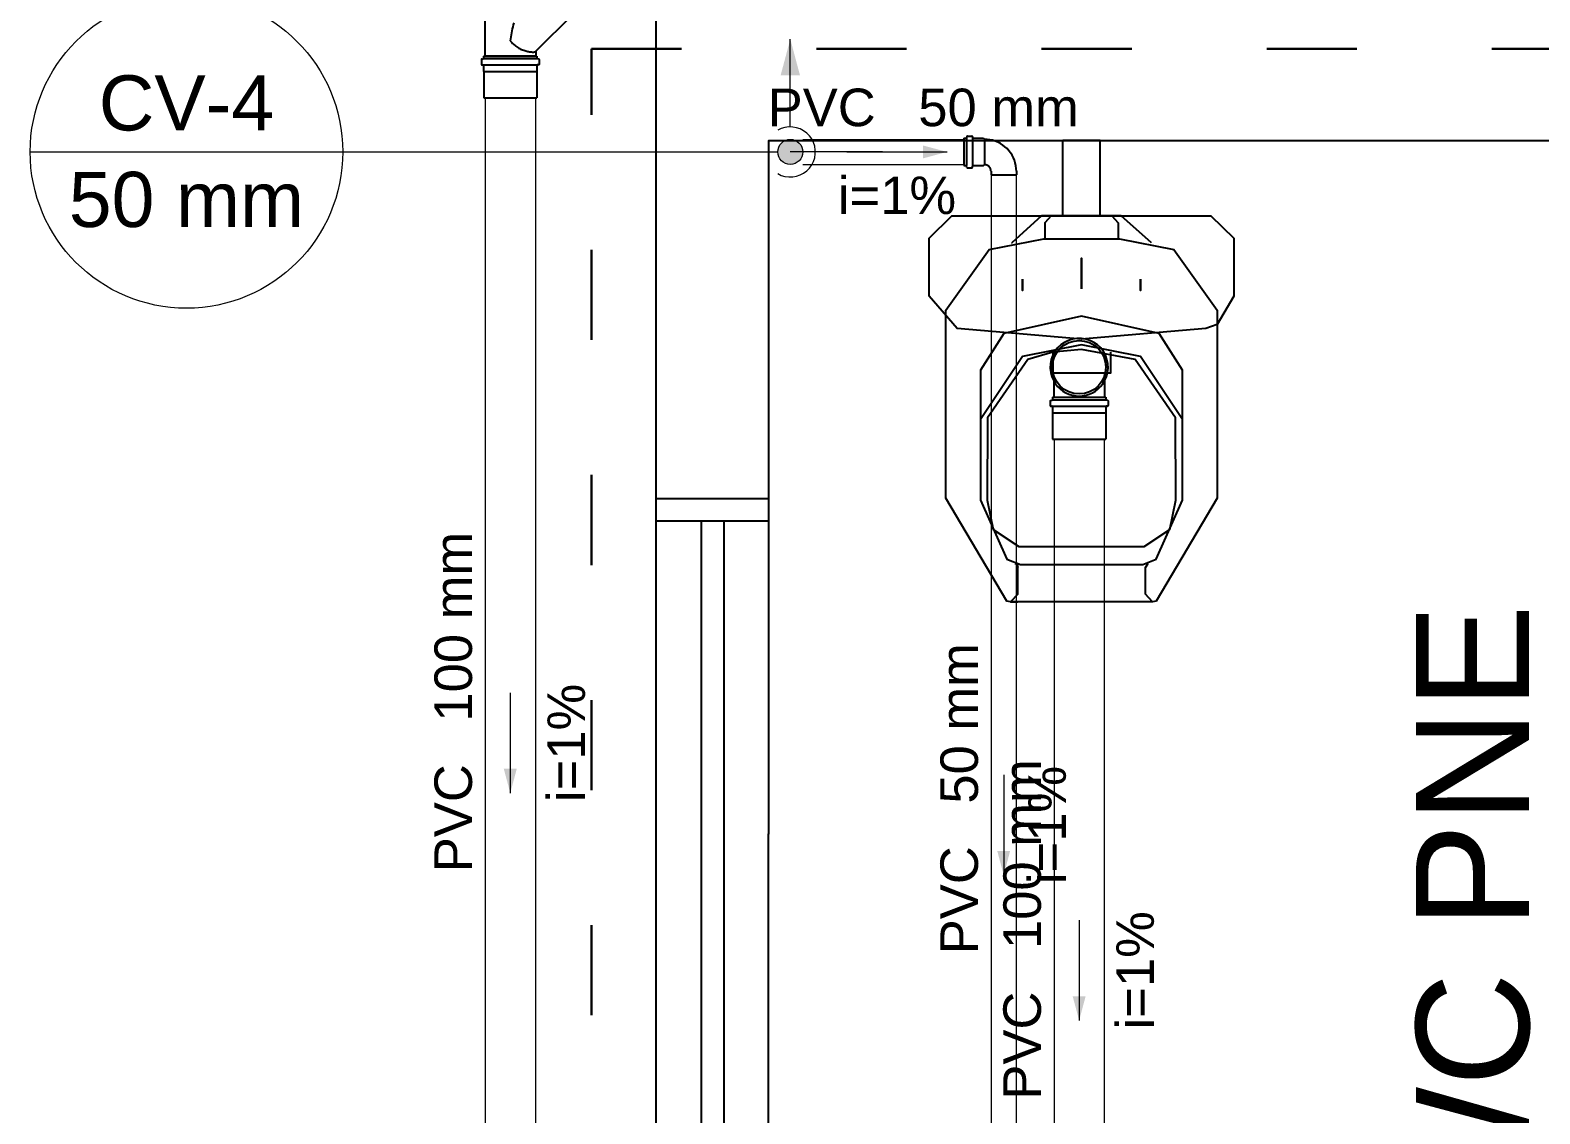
# Model space of a CAD drawing. Header units: millimetres. Extents: x -823 to -490, y -63 to 119.
# Drawn here: x -601.544 to -597.52, y 56.202 to 59.09 of the extents above; entities that cross this region are included whole.
import ezdxf

# ---------------------------------------------------------------- set-up
doc = ezdxf.new("R2010")
doc.units = ezdxf.units.MM
doc.header["$LTSCALE"] = 0.2
doc.header["$MEASUREMENT"] = 0
doc.linetypes.add('ACAD_ISO03W100', pattern=[3, 1.2, -1.8])
for name, color, linetype, lineweight in [('CV-Colunas', 1, 'Continuous', 5), ('CV-Condutos', 1, 'Continuous', 5), ('CV-Indicação coluna', 5, 'Continuous', 5), ('CV-Sentido conduto', 9, 'Continuous', 5), ('CV-Textos conduto', 7, 'Continuous', 5), ('DI-Detalhes', 1, 'Continuous', 30), ('Nível 1', 7, 'Continuous', 5), ('TQ-Condutos', 5, 'Continuous', 5), ('TQ-Sentido conduto', 9, 'Continuous', 5), ('TQ-Textos conduto', 7, 'Continuous', 5)]:
    doc.layers.add(name, color=color, linetype=linetype, lineweight=lineweight)
doc.layers.add('Simbolos', color=5, linetype='Continuous')
doc.layers.add('Simbolos_int', color=2, linetype='Continuous')
doc.styles.add('Arial', font='arial.ttf')

msp = doc.modelspace()

# ---------------------------------------------------------------- hatches: boundary and pattern name
at = {"layer": 'CV-Colunas', "linetype": 'Continuous'}
msp.add_hatch(color=256, dxfattribs=at).paths.add_polyline_path([(-599.4846, 58.7655), (-599.4847, 58.7684), (-599.4851, 58.7713), (-599.4857, 58.7741), (-599.4866, 58.7769), (-599.4877, 58.7796), (-599.4891, 58.7822), (-599.4907, 58.7846), (-599.4924, 58.7869), (-599.4944, 58.7891), (-599.4965, 58.791), (-599.4989, 58.7928), (-599.5013, 58.7944), (-599.5039, 58.7957), (-599.5066, 58.7968), (-599.5094, 58.7977), (-599.5122, 58.7983), (-599.5151, 58.7987), (-599.518, 58.7989), (-599.5209, 58.7987), (-599.5238, 58.7983), (-599.5267, 58.7977), (-599.5294, 58.7968), (-599.5321, 58.7957), (-599.5347, 58.7944), (-599.5372, 58.7928), (-599.5395, 58.791), (-599.5416, 58.7891), (-599.5436, 58.7869), (-599.5454, 58.7846), (-599.5469, 58.7822), (-599.5483, 58.7796), (-599.5494, 58.7769), (-599.5503, 58.7741), (-599.5509, 58.7713), (-599.5513, 58.7684), (-599.5514, 58.7655), (-599.5513, 58.7625), (-599.5509, 58.7597), (-599.5503, 58.7568), (-599.5494, 58.754), (-599.5483, 58.7513), (-599.5469, 58.7487), (-599.5454, 58.7463), (-599.5436, 58.744), (-599.5416, 58.7418), (-599.5395, 58.7399), (-599.5372, 58.7381), (-599.5347, 58.7365), (-599.5321, 58.7352), (-599.5294, 58.7341), (-599.5267, 58.7332), (-599.5238, 58.7326), (-599.5209, 58.7322), (-599.518, 58.732), (-599.5151, 58.7322), (-599.5122, 58.7326), (-599.5094, 58.7332), (-599.5066, 58.7341), (-599.5039, 58.7352), (-599.5013, 58.7365), (-599.4989, 58.7381), (-599.4965, 58.7399), (-599.4944, 58.7418), (-599.4924, 58.744), (-599.4907, 58.7463), (-599.4891, 58.7487), (-599.4877, 58.7513), (-599.4866, 58.754), (-599.4857, 58.7568), (-599.4851, 58.7597), (-599.4847, 58.7625)])
at = {"layer": 'CV-Condutos', "linetype": 'Continuous'}
msp.add_hatch(color=256, dxfattribs=at).paths.add_polyline_path([(-599.518, 59.0661), (-599.5439, 58.9693), (-599.4921, 58.9693)])
at = {"layer": 'CV-Sentido conduto', "linetype": 'Continuous'}
for points in [[(-599.1, 58.7655), (-599.1645, 58.7827), (-599.1645, 58.7482)], [(-598.9491, 56.8381), (-598.9319, 56.9026), (-598.9664, 56.9026)]]:
    msp.add_hatch(color=256, dxfattribs=at).paths.add_polyline_path(points)
at = {"layer": 'TQ-Sentido conduto', "linetype": 'Continuous'}
for points in [[(-600.2645, 57.0568), (-600.2472, 57.1213), (-600.2818, 57.1213)], [(-598.748, 56.4507), (-598.7307, 56.5152), (-598.7653, 56.5152)]]:
    msp.add_hatch(color=256, dxfattribs=at).paths.add_polyline_path(points)

# ---------------------------------------------------------------- linework, layer by layer
for p, q in [((-598.7913, 58.5948), (-598.7913, 58.7955)), ((-598.6919, 58.7955), (-598.7913, 58.7955)), ((-598.6919, 58.5948), (-598.6919, 58.7955)), ((-598.9117, 57.5865), (-598.9117, 57.6577)), ((-598.5525, 57.5664), (-598.9307, 57.5664)), ((-598.9307, 57.5664), (-598.9117, 57.5664))]:
    msp.add_line(p, q)
at = {"linetype": 'Continuous'}
for p, q in [((-599.8769, 57.8413), (-599.8769, 57.7811)), ((-599.5759, 57.8413), (-599.8769, 57.8413)), ((-599.5759, 57.8413), (-599.5759, 57.7811)), ((-599.5759, 57.7811), (-599.8769, 57.7811)), ((-599.7555, 57.7811), (-599.7555, 55.8938)), ((-599.6953, 57.7811), (-599.6953, 55.8938))]:
    msp.add_line(p, q, dxfattribs=at)
for points in [[(-599.8769, 73.7554), (-599.8769, 56.9483), (-599.8769, 56.8681), (-599.8769, 56.8681), (-599.8769, 54.8794), (-598.2906, 54.8794), (-598.2906, 55.1804), (-598.8685, 55.1804), (-599.5749, 55.1804), (-599.5759, 56.8681), (-599.5759, 56.9483), (-599.5749, 56.9483), (-599.5749, 58.7955), (-596.5628, 58.7955)], [(-599.1475, 58.5356), (-599.0873, 58.5948), (-599.0873, 58.5948), (-598.3969, 58.5948), (-598.3357, 58.5356), (-598.3357, 58.5356), (-598.3357, 58.3811), (-598.3799, 58.3059), (-598.3799, 58.3059), (-598.41, 58.2948), (-598.41, 58.2948), (-598.7421, 58.2667), (-598.7421, 58.2667), (-599.0732, 58.2948), (-599.0732, 58.2948), (-599.1475, 58.3811), (-599.1475, 58.3811), (-599.1475, 58.5356)], [(-598.5555, 58.5236), (-598.6357, 58.5948), (-598.6357, 58.5948), (-598.8485, 58.5948), (-598.9277, 58.5236), (-598.9277, 58.5236)], [(-598.8224, 58.5948), (-598.8394, 58.5768), (-598.8394, 58.5768), (-598.8394, 58.5326)], [(-598.6608, 58.5948), (-598.6438, 58.5768), (-598.6438, 58.5768), (-598.6438, 58.5326)], [(-598.9117, 57.5865), (-598.9307, 57.5664), (-598.9307, 57.5664), (-598.9408, 57.5684), (-598.9408, 57.5684), (-599.1033, 57.8423), (-599.1033, 57.8423), (-599.1033, 58.344), (-598.9879, 58.5055), (-598.9879, 58.5055), (-598.8424, 58.5336), (-598.8424, 58.5336), (-598.6408, 58.5336), (-598.6408, 58.5336), (-598.4953, 58.5055), (-598.4953, 58.5055), (-598.3799, 58.344), (-598.3799, 58.344), (-598.3799, 57.8423), (-598.5424, 57.5684), (-598.5424, 57.5684), (-598.5525, 57.5664), (-598.5525, 57.5664), (-598.5715, 57.5865), (-598.5715, 57.5865), (-598.5715, 57.6577), (-598.5645, 57.6677), (-598.5645, 57.6677)], [(-598.7421, 58.4002), (-598.7421, 58.4825), (-598.7421, 58.4825), (-598.7421, 58.4002)], [(-598.7421, 58.4102), (-598.7421, 58.4724), (-598.7421, 58.4724), (-598.7421, 58.4102)], [(-598.8986, 58.4263), (-598.8986, 58.3962), (-598.8986, 58.3962), (-598.8986, 58.4263)], [(-598.5846, 58.4263), (-598.5846, 58.3962), (-598.5846, 58.3962), (-598.5846, 58.4263)], [(-598.9488, 58.2818), (-599.011, 58.1835), (-599.011, 58.1835), (-599.011, 57.8373), (-599.011, 57.8373), (-598.9408, 57.6798), (-598.9408, 57.6798), (-598.9046, 57.6657), (-598.9046, 57.6657), (-598.5786, 57.6657), (-598.5424, 57.6798), (-598.5424, 57.6798), (-598.4722, 57.8373), (-598.4722, 57.8373), (-598.4722, 58.1835), (-598.4722, 58.1835), (-598.5344, 58.2818), (-598.5344, 58.2818), (-598.7421, 58.3279), (-598.7421, 58.3279), (-598.9488, 58.2818), (-598.9488, 58.2818)], [(-598.4742, 58.055), (-598.5846, 58.2206), (-598.5846, 58.2206), (-598.7421, 58.2517), (-598.7421, 58.2517), (-598.8986, 58.2206), (-598.8986, 58.2206), (-599.009, 58.055), (-599.009, 58.055)], [(-598.8184, 58.2316), (-598.8846, 58.2126), (-598.8846, 58.2126), (-598.9919, 58.057), (-598.9919, 58.057), (-598.9929, 57.8373), (-598.9929, 57.8373), (-598.9769, 57.759), (-598.9769, 57.759), (-598.9087, 57.7139), (-598.9087, 57.7139), (-598.5745, 57.7139), (-598.5063, 57.759), (-598.5063, 57.759), (-598.4903, 57.8373), (-598.4903, 57.8373), (-598.4913, 58.057), (-598.4913, 58.057), (-598.5986, 58.2126), (-598.5986, 58.2126), (-598.7421, 58.2386), (-598.7421, 58.2386), (-598.8184, 58.2316), (-598.8184, 58.2316)], [(-598.8184, 58.2316), (-598.8184, 58.1734)], [(-598.6648, 58.2316), (-598.6648, 58.1754), (-598.8184, 58.1754), (-598.8184, 58.1754)]]:
    msp.add_lwpolyline(points)
msp.add_arc((-598.9217, 57.6577), 0.0107, 0, 74.6448)
at = {"layer": 'CV-Colunas'}
msp.add_circle((-599.518, 58.7655), 0.0334, dxfattribs=at)
at = {"layer": 'CV-Condutos'}
for p, q in [((-599.4846, 58.7989), (-599.0552, 58.7989)), ((-599.4846, 58.732), (-599.0552, 58.732)), ((-598.9826, 58.7045), (-598.9826, 55.3158)), ((-598.9157, 58.7045), (-598.9157, 55.3159))]:
    msp.add_line(p, q, dxfattribs=at)
for points in [[(-599.518, 58.8323), (-599.518, 59.0661)], [(-599.5514, 58.7076), (-599.5421, 58.7031), (-599.5322, 58.7002), (-599.5219, 58.6988), (-599.5115, 58.699), (-599.5013, 58.7008), (-599.4916, 58.7041), (-599.4824, 58.7089), (-599.4741, 58.7151), (-599.4668, 58.7225), (-599.4608, 58.7309), (-599.4562, 58.7402), (-599.453, 58.75), (-599.4514, 58.7603), (-599.4514, 58.7706), (-599.453, 58.7809), (-599.4562, 58.7907), (-599.4608, 58.8), (-599.4668, 58.8084), (-599.4741, 58.8158), (-599.4824, 58.822), (-599.4916, 58.8268), (-599.5013, 58.8301), (-599.5115, 58.8319), (-599.5219, 58.8321), (-599.5322, 58.8307), (-599.5421, 58.8278), (-599.5514, 58.8233)]]:
    msp.add_lwpolyline(points, dxfattribs=at)
at = {"layer": 'CV-Indicação coluna'}
for p, q in [((-601.5443, 58.7655), (-600.7111, 58.7655)), ((-600.7111, 58.7655), (-599.5514, 58.7655))]:
    msp.add_line(p, q, dxfattribs=at)
msp.add_circle((-601.1277, 58.7655), 0.4166, dxfattribs=at)
at = {"layer": 'CV-Sentido conduto'}
for points in [[(-599.3672, 58.7655), (-599.1, 58.7655)], [(-598.9491, 57.1053), (-598.9491, 56.8381)]]:
    msp.add_lwpolyline(points, dxfattribs=at)
at = {"layer": 'DI-Detalhes', "color": 6, "linetype": 'ACAD_ISO03W100'}
msp.add_lwpolyline([(-600.048, 59.0399), (-592.8002, 59.0399), (-592.8002, 52.8645), (-600.048, 52.8645), (-600.048, 59.0399)], dxfattribs=at)
at = {"layer": 'Nível 1'}
msp.add_line((-599.2726, 58.7655), (-599.518, 58.7655), dxfattribs=at)
at = {"layer": 'Simbolos'}
for p, q in [((-600.3324, 59.2181), (-600.3324, 59.0211)), ((-600.0976, 59.1322), (-600.196, 59.0337)), ((-600.3415, 59.0116), (-600.3415, 58.9989)), ((-600.3405, 59.0129), (-600.3366, 59.0139)), ((-600.3403, 58.9976), (-600.3369, 58.9973)), ((-600.3357, 59.0211), (-600.3357, 59.0152)), ((-600.3357, 59.0211), (-600.1934, 59.0211)), ((-600.3357, 58.996), (-600.3357, 58.9798)), ((-600.1966, 59.0211), (-600.3324, 59.0211)), ((-600.1966, 59.0323), (-600.1966, 59.0211)), ((-600.1934, 59.0211), (-600.1934, 59.0152)), ((-600.1934, 58.996), (-600.1934, 58.9798)), ((-600.1885, 59.0129), (-600.1924, 59.0139)), ((-600.1887, 58.9976), (-600.1921, 58.9973)), ((-600.1875, 59.0116), (-600.1875, 58.9989)), ((-600.3357, 58.9798), (-600.3353, 58.9795)), ((-600.3353, 58.9795), (-600.3353, 58.9096)), ((-600.1934, 58.9798), (-600.1937, 58.9795)), ((-600.1937, 58.9795), (-600.1937, 58.9096)), ((-599.0552, 58.802), (-599.0552, 58.7289)), ((-599.0552, 58.802), (-599.0494, 58.802)), ((-599.0471, 58.807), (-599.0481, 58.803)), ((-599.0458, 58.8079), (-599.0341, 58.8079)), ((-599.0327, 58.8067), (-599.0324, 58.8032)), ((-599.0311, 58.802), (-599.0031, 58.802)), ((-599.0031, 58.802), (-599.0005, 58.7993)), ((-599.0552, 58.7289), (-599.0494, 58.7289)), ((-599.0471, 58.724), (-599.0481, 58.7279)), ((-599.0458, 58.723), (-599.0341, 58.723)), ((-599.0327, 58.7242), (-599.0324, 58.7277)), ((-599.0311, 58.7289), (-599.0031, 58.7289)), ((-599.0031, 58.7289), (-599.0005, 58.7316)), ((-598.983, 58.7139), (-598.983, 58.7045)), ((-598.9153, 58.7139), (-598.9153, 58.7045)), ((-598.8159, 58.1553), (-598.8159, 58.1116)), ((-598.6801, 58.1553), (-598.6801, 58.1116)), ((-598.8191, 58.1116), (-598.8191, 58.1056)), ((-598.8191, 58.1116), (-598.6768, 58.1116)), ((-598.6768, 58.1116), (-598.6768, 58.1056)), ((-598.825, 58.102), (-598.825, 58.0894)), ((-598.824, 58.1033), (-598.8201, 58.1043)), ((-598.8238, 58.088), (-598.8203, 58.0877)), ((-598.8191, 58.0864), (-598.8191, 58.0703)), ((-598.6768, 58.0864), (-598.6768, 58.0703)), ((-598.6719, 58.1033), (-598.6758, 58.1043)), ((-598.6722, 58.088), (-598.6756, 58.0877)), ((-598.671, 58.102), (-598.671, 58.0894)), ((-598.8191, 58.0703), (-598.8188, 58.0699)), ((-598.8188, 58.0699), (-598.8188, 58)), ((-598.6768, 58.0703), (-598.6772, 58.0699)), ((-598.6772, 58.0699), (-598.6772, 58))]:
    msp.add_line(p, q, dxfattribs=at)
for points in [[(-600.3405, 59.0128), (-600.3407, 59.0128), (-600.3409, 59.0127), (-600.3411, 59.0126), (-600.3412, 59.0124), (-600.3413, 59.0123), (-600.3414, 59.0121), (-600.3415, 59.0119), (-600.3415, 59.0118), (-600.3415, 59.0116)], [(-600.3415, 58.9989), (-600.3415, 58.9987), (-600.3415, 58.9985), (-600.3414, 58.9983), (-600.3413, 58.9981), (-600.3411, 58.998), (-600.3409, 58.9978), (-600.3407, 58.9977), (-600.3405, 58.9976), (-600.3403, 58.9976)], [(-600.3357, 58.996), (-600.3357, 58.9962), (-600.3357, 58.9964), (-600.3358, 58.9966), (-600.3359, 58.9968), (-600.3361, 58.9969), (-600.3363, 58.9971), (-600.3365, 58.9972), (-600.3367, 58.9973), (-600.3369, 58.9973)], [(-600.3366, 59.0139), (-600.3365, 59.014), (-600.3363, 59.0141), (-600.3361, 59.0142), (-600.336, 59.0143), (-600.3359, 59.0145), (-600.3358, 59.0146), (-600.3357, 59.0148), (-600.3357, 59.015), (-600.3357, 59.0152)], [(-600.1978, 59.032), (-600.1977, 59.0321), (-600.1975, 59.0321), (-600.1974, 59.0321), (-600.1973, 59.0321), (-600.1971, 59.0322), (-600.197, 59.0322), (-600.1969, 59.0322), (-600.1968, 59.0322), (-600.1966, 59.0323)], [(-600.196, 59.0337), (-600.1962, 59.0336), (-600.1963, 59.0334), (-600.1964, 59.0333), (-600.1964, 59.0331), (-600.1965, 59.033), (-600.1966, 59.0328), (-600.1966, 59.0326), (-600.1966, 59.0324), (-600.1966, 59.0323)], [(-600.1934, 59.0152), (-600.1933, 59.015), (-600.1933, 59.0148), (-600.1932, 59.0146), (-600.1931, 59.0145), (-600.193, 59.0143), (-600.1929, 59.0142), (-600.1927, 59.0141), (-600.1925, 59.014), (-600.1924, 59.0139)], [(-600.1921, 58.9973), (-600.1924, 58.9973), (-600.1926, 58.9972), (-600.1928, 58.9971), (-600.1929, 58.9969), (-600.1931, 58.9968), (-600.1932, 58.9966), (-600.1933, 58.9964), (-600.1933, 58.9962), (-600.1934, 58.996)], [(-600.1887, 58.9976), (-600.1885, 58.9976), (-600.1883, 58.9977), (-600.1881, 58.9978), (-600.1879, 58.998), (-600.1878, 58.9981), (-600.1876, 58.9983), (-600.1875, 58.9985), (-600.1875, 58.9987), (-600.1875, 58.9989)], [(-600.1875, 59.0116), (-600.1875, 59.0118), (-600.1875, 59.0119), (-600.1876, 59.0121), (-600.1877, 59.0123), (-600.1878, 59.0124), (-600.188, 59.0126), (-600.1881, 59.0127), (-600.1883, 59.0128), (-600.1885, 59.0128)], [(-599.0494, 58.802), (-599.0492, 58.802), (-599.049, 58.8021), (-599.0489, 58.8021), (-599.0487, 58.8022), (-599.0485, 58.8023), (-599.0484, 58.8025), (-599.0483, 58.8026), (-599.0482, 58.8028), (-599.0481, 58.803)], [(-599.0458, 58.8079), (-599.046, 58.8079), (-599.0462, 58.8079), (-599.0463, 58.8078), (-599.0465, 58.8077), (-599.0467, 58.8076), (-599.0468, 58.8075), (-599.0469, 58.8073), (-599.047, 58.8071), (-599.0471, 58.807)], [(-599.0327, 58.8067), (-599.0328, 58.8069), (-599.0329, 58.8071), (-599.033, 58.8073), (-599.0331, 58.8075), (-599.0333, 58.8077), (-599.0334, 58.8078), (-599.0336, 58.8079), (-599.0339, 58.8079), (-599.0341, 58.8079)], [(-599.0324, 58.8032), (-599.0324, 58.803), (-599.0323, 58.8028), (-599.0322, 58.8026), (-599.0321, 58.8024), (-599.0319, 58.8023), (-599.0317, 58.8022), (-599.0315, 58.8021), (-599.0313, 58.802), (-599.0311, 58.802)], [(-598.9153, 58.7139), (-598.9156, 58.7213), (-598.9166, 58.7287), (-598.9182, 58.736), (-598.9204, 58.7431), (-598.9233, 58.75), (-598.9267, 58.7566), (-598.9307, 58.7629), (-598.9353, 58.7688), (-598.9403, 58.7743), (-598.9458, 58.7793), (-598.9517, 58.7839), (-598.958, 58.7879), (-598.9646, 58.7913), (-598.9715, 58.7942), (-598.9786, 58.7964), (-598.9859, 58.798), (-598.9933, 58.799), (-599.0007, 58.7993)], [(-599.0481, 58.7279), (-599.0482, 58.7281), (-599.0483, 58.7283), (-599.0484, 58.7284), (-599.0485, 58.7286), (-599.0487, 58.7287), (-599.0489, 58.7288), (-599.049, 58.7289), (-599.0492, 58.7289), (-599.0494, 58.7289)], [(-599.0471, 58.724), (-599.047, 58.7238), (-599.0469, 58.7236), (-599.0468, 58.7234), (-599.0467, 58.7233), (-599.0465, 58.7232), (-599.0463, 58.7231), (-599.0462, 58.723), (-599.046, 58.723), (-599.0458, 58.723)], [(-599.0341, 58.723), (-599.0339, 58.723), (-599.0336, 58.723), (-599.0334, 58.7231), (-599.0333, 58.7232), (-599.0331, 58.7234), (-599.033, 58.7236), (-599.0329, 58.7238), (-599.0328, 58.724), (-599.0327, 58.7242)], [(-599.0311, 58.7289), (-599.0313, 58.7289), (-599.0315, 58.7288), (-599.0317, 58.7287), (-599.0319, 58.7286), (-599.0321, 58.7285), (-599.0322, 58.7283), (-599.0323, 58.7281), (-599.0324, 58.7279), (-599.0324, 58.7277)], [(-598.983, 58.7139), (-598.9831, 58.7154), (-598.9833, 58.7169), (-598.9836, 58.7185), (-598.9841, 58.7199), (-598.9847, 58.7214), (-598.9854, 58.7227), (-598.9862, 58.724), (-598.9872, 58.7253), (-598.9882, 58.7264), (-598.9893, 58.7274), (-598.9906, 58.7284), (-598.9919, 58.7292), (-598.9932, 58.7299), (-598.9947, 58.7305), (-598.9961, 58.731), (-598.9976, 58.7313), (-598.9992, 58.7315), (-599.0007, 58.7316)], [(-598.6801, 58.1553), (-598.6754, 58.1661), (-598.6723, 58.1774), (-598.671, 58.1891), (-598.6715, 58.2009), (-598.6738, 58.2124), (-598.6778, 58.2235), (-598.6834, 58.2338), (-598.6906, 58.2431), (-598.6991, 58.2512), (-598.7087, 58.258), (-598.7193, 58.2632), (-598.7305, 58.2667), (-598.7421, 58.2685), (-598.7539, 58.2685), (-598.7655, 58.2667), (-598.7767, 58.2632), (-598.7873, 58.258), (-598.7969, 58.2512), (-598.8054, 58.2431), (-598.8125, 58.2338), (-598.8182, 58.2235), (-598.8222, 58.2124), (-598.8245, 58.2009), (-598.825, 58.1891), (-598.8237, 58.1774), (-598.8206, 58.1661), (-598.8159, 58.1553)], [(-598.8159, 58.1553), (-598.811, 58.1475), (-598.8053, 58.1402), (-598.7987, 58.1338), (-598.7914, 58.1281), (-598.7835, 58.1234), (-598.7751, 58.1196), (-598.7663, 58.1169), (-598.7572, 58.1152), (-598.748, 58.1147), (-598.7388, 58.1152), (-598.7297, 58.1169), (-598.7209, 58.1196), (-598.7125, 58.1234), (-598.7045, 58.1281), (-598.6973, 58.1338), (-598.6907, 58.1402), (-598.6849, 58.1475), (-598.6801, 58.1553)], [(-598.824, 58.1033), (-598.8242, 58.1032), (-598.8244, 58.1031), (-598.8245, 58.103), (-598.8247, 58.1029), (-598.8248, 58.1027), (-598.8249, 58.1025), (-598.825, 58.1024), (-598.825, 58.1022), (-598.825, 58.102)], [(-598.825, 58.0894), (-598.825, 58.0891), (-598.8249, 58.0889), (-598.8249, 58.0887), (-598.8247, 58.0885), (-598.8246, 58.0884), (-598.8244, 58.0882), (-598.8242, 58.0881), (-598.824, 58.0881), (-598.8238, 58.088)], [(-598.8191, 58.0864), (-598.8192, 58.0866), (-598.8192, 58.0868), (-598.8193, 58.087), (-598.8194, 58.0872), (-598.8196, 58.0874), (-598.8197, 58.0875), (-598.8199, 58.0876), (-598.8201, 58.0877), (-598.8204, 58.0877)], [(-598.8201, 58.1043), (-598.8199, 58.1044), (-598.8198, 58.1045), (-598.8196, 58.1046), (-598.8195, 58.1047), (-598.8194, 58.1049), (-598.8193, 58.1051), (-598.8192, 58.1052), (-598.8191, 58.1054), (-598.8191, 58.1056)], [(-598.6768, 58.1056), (-598.6768, 58.1054), (-598.6768, 58.1052), (-598.6767, 58.1051), (-598.6766, 58.1049), (-598.6765, 58.1047), (-598.6764, 58.1046), (-598.6762, 58.1045), (-598.676, 58.1044), (-598.6758, 58.1043)], [(-598.6756, 58.0877), (-598.6758, 58.0877), (-598.676, 58.0876), (-598.6762, 58.0875), (-598.6764, 58.0874), (-598.6766, 58.0872), (-598.6767, 58.087), (-598.6768, 58.0868), (-598.6768, 58.0866), (-598.6768, 58.0864)], [(-598.6722, 58.088), (-598.672, 58.0881), (-598.6717, 58.0881), (-598.6716, 58.0882), (-598.6714, 58.0884), (-598.6712, 58.0885), (-598.6711, 58.0887), (-598.671, 58.0889), (-598.671, 58.0891), (-598.671, 58.0894)], [(-598.671, 58.102), (-598.671, 58.1022), (-598.671, 58.1024), (-598.6711, 58.1025), (-598.6712, 58.1027), (-598.6713, 58.1029), (-598.6714, 58.103), (-598.6716, 58.1031), (-598.6718, 58.1032), (-598.6719, 58.1033)]]:
    msp.add_lwpolyline(points, dxfattribs=at)
at = {"layer": 'Simbolos_int'}
for p, q in [((-600.3357, 59.0142), (-600.1934, 59.0142)), ((-600.3357, 58.9972), (-600.1934, 58.9972)), ((-600.3353, 58.9795), (-600.1937, 58.9795)), ((-600.3353, 58.9096), (-600.1937, 58.9096)), ((-599.0484, 58.802), (-599.0484, 58.7289)), ((-599.0323, 58.802), (-599.0323, 58.7289)), ((-599.0005, 58.7993), (-599.0005, 58.7316)), ((-598.983, 58.7045), (-598.9153, 58.7045)), ((-598.8159, 58.1116), (-598.6801, 58.1116)), ((-598.8191, 58.1046), (-598.6768, 58.1046)), ((-598.8191, 58.0876), (-598.6768, 58.0876)), ((-598.8188, 58.0699), (-598.6772, 58.0699)), ((-598.8188, 58), (-598.6772, 58))]:
    msp.add_line(p, q, dxfattribs=at)
for points in [[(-600.2552, 59.1092), (-600.2567, 59.1039), (-600.2581, 59.0987), (-600.2594, 59.0934), (-600.2605, 59.0881), (-600.2615, 59.0827), (-600.2624, 59.0774), (-600.2632, 59.072), (-600.2639, 59.0666), (-600.2645, 59.0612)], [(-600.2645, 59.0612), (-600.2625, 59.059), (-600.2605, 59.0569), (-600.2584, 59.0548), (-600.2563, 59.0528), (-600.254, 59.0509), (-600.2518, 59.049), (-600.2494, 59.0472), (-600.247, 59.0455), (-600.2446, 59.0438)], [(-600.2446, 59.0438), (-600.2421, 59.0424), (-600.2395, 59.041), (-600.2369, 59.0397), (-600.2342, 59.0385), (-600.2315, 59.0374), (-600.2288, 59.0364), (-600.226, 59.0354), (-600.2232, 59.0346), (-600.2204, 59.0338)], [(-600.2204, 59.0338), (-600.218, 59.0333), (-600.2155, 59.0328), (-600.213, 59.0324), (-600.2104, 59.0321), (-600.2079, 59.0319), (-600.2054, 59.0318), (-600.2029, 59.0318), (-600.2003, 59.0319), (-600.1978, 59.032)]]:
    msp.add_lwpolyline(points, dxfattribs=at)
msp.add_circle((-598.748, 58.1917), 0.0712, dxfattribs=at)
at = {"layer": 'TQ-Condutos'}
for p, q in [((-600.3313, 58.9096), (-600.3313, 55.5223)), ((-600.1977, 58.9096), (-600.1977, 55.5178)), ((-598.8148, 58), (-598.8148, 55.1649)), ((-598.6812, 58), (-598.6812, 55.1649))]:
    msp.add_line(p, q, dxfattribs=at)
at = {"layer": 'TQ-Sentido conduto'}
for points in [[(-600.2645, 57.324), (-600.2645, 57.0568)], [(-598.748, 56.7179), (-598.748, 56.4507)]]:
    msp.add_lwpolyline(points, dxfattribs=at)

# ---------------------------------------------------------------- texts
at = {"insert": (-597.5445, 55.8775), "char_height": 0.3012, "width": 2.168633, "attachment_point": 7, "rotation": 90.0002, "line_spacing_factor": 0.798, "style": 'Arial'}
msp.add_mtext('WC PNE', dxfattribs=at)
at = {"layer": 'CV-Indicação coluna', "char_height": 0.14698, "attachment_point": 8, "line_spacing_factor": 0.6, "style": 'Arial'}
for s, insert, width in [('CV-4', (-601.1277, 58.8206), 0.935633), ('50 mm', (-601.1277, 58.5633), 1.254904)]:
    msp.add_mtext(s, dxfattribs=dict(at, insert=insert, width=width))
at = {"layer": 'CV-Textos conduto', "char_height": 0.10021, "line_spacing_factor": 0.6, "style": 'Arial'}
for s, insert, width, attachment_point in [('PVC', (-599.2904, 58.8326), 0.57591, 9), ('50 mm', (-599.1768, 58.8326), 0.855617, 7), ('i=1%', (-599.2336, 58.5988), 0.630293, 8)]:
    msp.add_mtext(s, dxfattribs=dict(at, insert=insert, width=width, attachment_point=attachment_point))
at = {"layer": 'CV-Textos conduto', "char_height": 0.10021, "rotation": 90.0002, "line_spacing_factor": 0.6, "style": 'Arial'}
for s, insert, width, attachment_point in [('50 mm', (-599.0163, 57.0285), 0.855617, 7), ('i=1%', (-598.7825, 56.9717), 0.630293, 8), ('PVC', (-599.0163, 56.9149), 0.57591, 9)]:
    msp.add_mtext(s, dxfattribs=dict(at, insert=insert, width=width, attachment_point=attachment_point))
at = {"layer": 'TQ-Textos conduto', "char_height": 0.10021, "rotation": 90.0002, "line_spacing_factor": 0.6, "style": 'Arial'}
for s, insert, width, attachment_point in [('100 mm', (-600.3651, 57.2472), 1.01128, 7), ('i=1%', (-600.0644, 57.1904), 0.630293, 8), ('PVC', (-600.3651, 57.1336), 0.57591, 9), ('100 mm', (-598.8485, 56.6411), 1.01128, 7), ('i=1%', (-598.5479, 56.5843), 0.630293, 8), ('PVC', (-598.8485, 56.5275), 0.57591, 9)]:
    msp.add_mtext(s, dxfattribs=dict(at, insert=insert, width=width, attachment_point=attachment_point))

doc.saveas('drawing.dxf')
